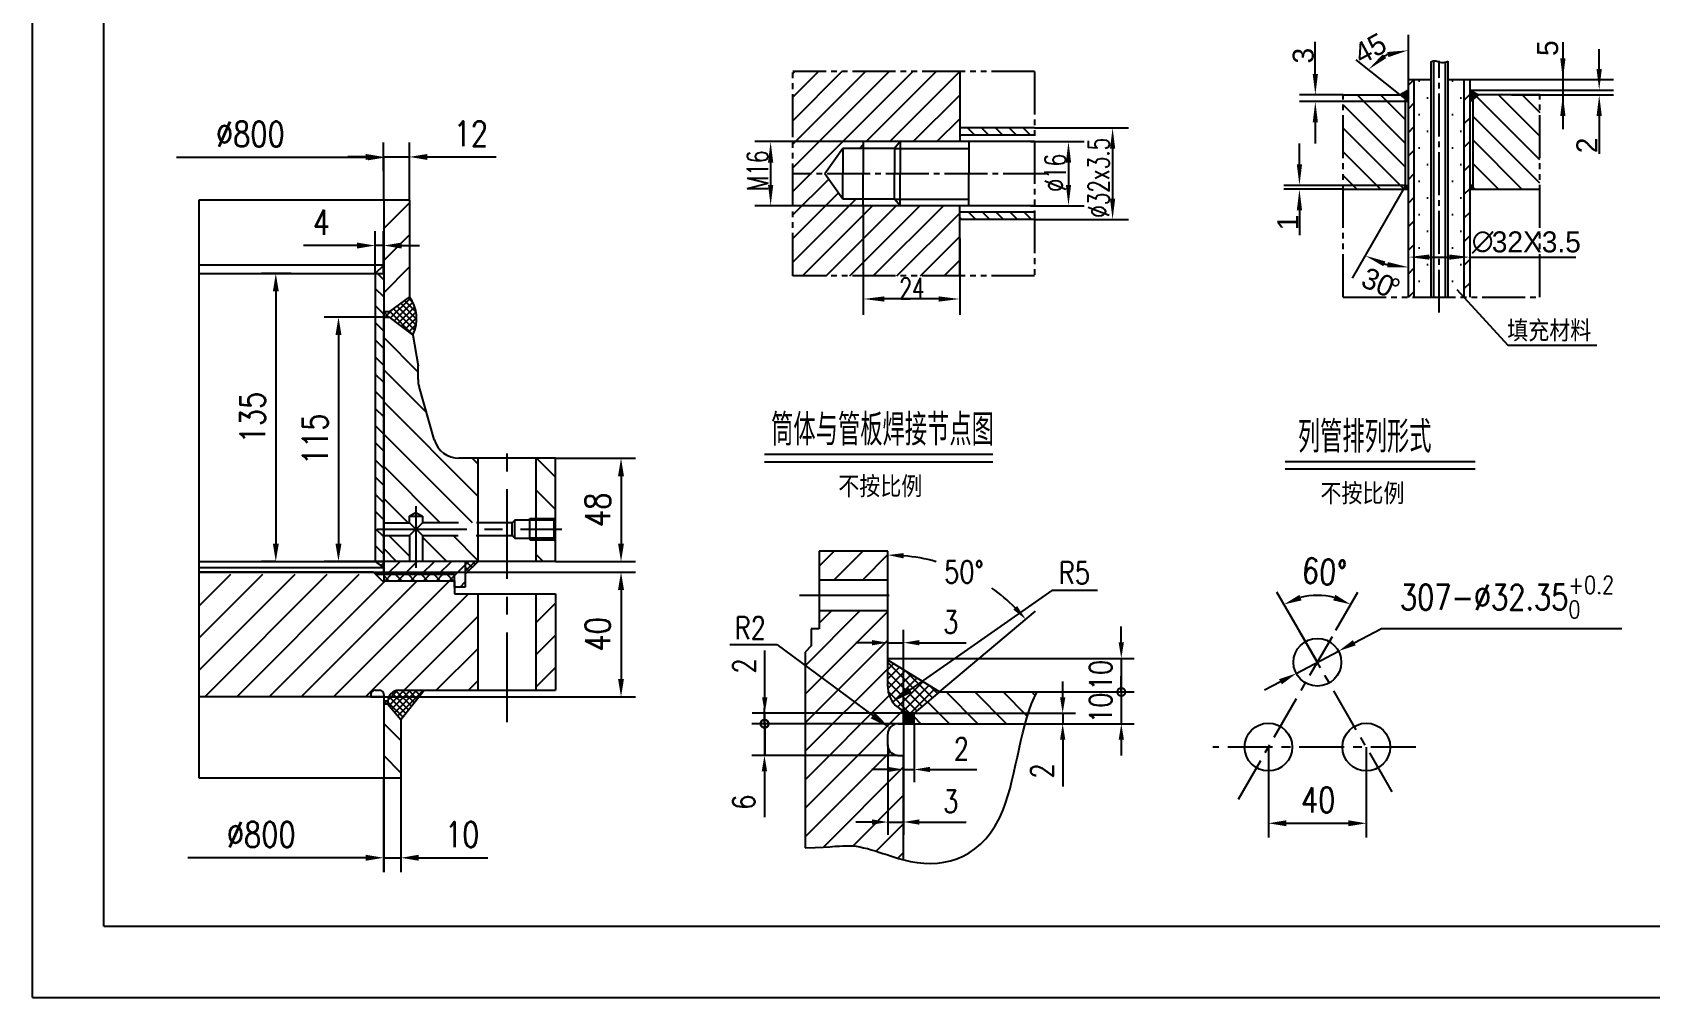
# Model space of a CAD drawing. Header units: millimetres. Extents: x -150 to 6150, y -150 to 8760.
# Drawn here: x -150 to 3240, y -150 to 1872 of the extents above; entities that cross this region are included whole.
import ezdxf

# ---------------------------------------------------------------- set-up
doc = ezdxf.new("R2010")
doc.units = ezdxf.units.MM
doc.header["$LTSCALE"] = 150
for name, pattern in [('CENT2', [0.82, 0.6, -0.07, 0.08, -0.07]), ('CENTER', [2, 1.25, -0.25, 0.25, -0.25]), ('DASHED', [0.75, 0.5, -0.25]), ('PHAN2', [0.97, 0.6, -0.07, 0.08, -0.07, 0.08, -0.07])]:
    doc.linetypes.add(name, pattern=pattern)
for name, color, linetype in [('1轮廓实线层', 7, 'Continuous'), ('2', 3, 'Continuous'), ('2细线层', 4, 'Continuous'), ('3中心线层', 1, 'CENTER'), ('4虚线层', 6, 'DASHED'), ('5剖面线层', 2, 'Continuous'), ('6文字层', 3, 'Continuous'), ('7标注层', 4, 'Continuous'), ('B', 7, 'Continuous'), ('C2', 1, 'CENT2'), ('D2', 4, 'PHAN2')]:
    doc.layers.add(name, color=color, linetype=linetype)
doc.styles.add('HZ', font='txt', dxfattribs={"width": 0.7, "bigfont": 'hztxt'})
doc.styles.get("Standard").update_dxf_attribs({"font": 'thenor.shx', "width": 0.707, "bigfont": 'hztxt.shx'})
doc.styles.add('TH_GBDIM', font='romans.shx', dxfattribs={"width": 0.8, "bigfont": 'gbcbig.shx'})
doc.dimstyles.new('TH_GBDIM', dxfattribs={"dimscale": 15, "dimtxt": 3.5, "dimasz": 2.5, "dimexe": 2, "dimexo": 0, "dimgap": 1.5, "dimtad": 1, "dimdec": 1, "dimdsep": 46, "dimtxsty": 'TH_GBDIM', "dimcen": 2.5, "dimclrd": 130, "dimclre": 130, "dimclrt": 3, "dimadec": 0, "dimazin": 2, "dimtfac": 0.714286, "dimtdec": 1, "dimtmove": 0, "dimatfit": 3, "dimfxl": 0, "dimtolj": 1, "dimtzin": 0, "dimlwd": -1, "dimlwe": -1, "dimarcsym": 0})

# ---------------------------------------------------------------- blocks, each defined once
blk = doc.blocks.new('*D40')
at = {"layer": '7标注层', "color": 130}
for p, q in [((2541.5, 552.6), (2456.5, 699.8)), ((2580.3, 619.8), (2626.5, 699.8))]:
    blk.add_line(p, q, dxfattribs=at)
blk.add_arc((2541.5, 552.6), 140, 75.3935, 104.6065, dxfattribs=at)
for points in [[(2508.6, 682.3), (2503.9, 693.9), (2471.5, 673.8)], [(2579.2, 693.9), (2574.5, 682.3), (2611.5, 673.8)]]:
    blk.add_solid(points, dxfattribs=at)
at = {"layer": 'Defpoints', "color": 0}
for p in [(2517.2, 690.5), (2580.3, 619.8), (2376, 265.9), (2721.6, 240.7), (2734.1, 219.1)]:
    blk.add_point(p, dxfattribs=at)
at = {"layer": '7标注层', "color": 3, "lineweight": 5, "insert": (2556.2, 742.2), "char_height": 52.5, "attachment_point": 5, "rotation": 355.5691, "style": 'TH_GBDIM'}
blk.add_mtext('\\A1;60°', dxfattribs=at)
blk = doc.blocks.new('*D41')
at = {"layer": '7标注层', "color": 130}
for p, q in [((2439, 375.1), (2439, 185.3)), ((2644, 375.1), (2644, 185.3)), ((2476.5, 215.3), (2606.5, 215.3))]:
    blk.add_line(p, q, dxfattribs=at)
for points in [[(2476.5, 221.6), (2476.5, 209.1), (2439, 215.3)], [(2606.5, 221.6), (2606.5, 209.1), (2644, 215.3)]]:
    blk.add_solid(points, dxfattribs=at)
at = {"layer": 'Defpoints', "color": 0}
for p in [(2439, 375.1), (2644, 375.1), (2644, 215.3)]:
    blk.add_point(p, dxfattribs=at)
at = {"layer": '7标注层', "color": 3, "lineweight": 5, "insert": (2543.1, 264.1), "char_height": 52.5, "attachment_point": 5, "style": 'TH_GBDIM'}
blk.add_mtext('\\A1;40', dxfattribs=at)
blk = doc.blocks.new('_DotSmall')
at = {"layer": '1轮廓实线层', "color": 0, "const_width": 0.5}
blk.add_lwpolyline([(-0.0625, 0, 1), (0.0625, 0, 1)], format="xyb", close=True, dxfattribs=at)
blk = doc.blocks.new('*D42')
at = {"layer": '1轮廓实线层', "color": 130}
for p, q in [((564.5, 741.7), (1113, 741.7)), ((1083, 704.2), (1083, 517.9)), ((558.8, 480.4), (1113, 480.4))]:
    blk.add_line(p, q, dxfattribs=at)
for points in [[(1076.7, 704.2), (1089.2, 704.2), (1083, 741.7)], [(1076.7, 517.9), (1089.2, 517.9), (1083, 480.4)]]:
    blk.add_solid(points, dxfattribs=at)
at = {"layer": 'Defpoints', "color": 0}
for p in [(564.5, 741.7), (558.8, 480.4), (1083, 480.4)]:
    blk.add_point(p, dxfattribs=at)
at = {"layer": '1轮廓实线层', "color": 3, "insert": (1034.2, 611.1), "char_height": 52.5, "attachment_point": 5, "rotation": 90, "style": 'TH_GBDIM'}
blk.add_mtext('\\A1;40', dxfattribs=at)
blk = doc.blocks.new('*D43')
at = {"layer": '1轮廓实线层', "color": 130}
for p, q in [((585.8, 310.5), (585.8, 113)), ((621.8, 310.5), (621.8, 113)), ((548.3, 143), (510.8, 143)), ((585.8, 143), (621.8, 143)), ((659.3, 143), (803.8, 143))]:
    blk.add_line(p, q, dxfattribs=at)
for points in [[(548.3, 149.3), (548.3, 136.8), (585.8, 143)], [(659.3, 149.3), (659.3, 136.8), (621.8, 143)]]:
    blk.add_solid(points, dxfattribs=at)
at = {"layer": 'Defpoints', "color": 0}
for p in [(585.8, 310.5), (621.8, 310.5), (621.8, 143)]:
    blk.add_point(p, dxfattribs=at)
at = {"layer": '1轮廓实线层', "color": 3, "insert": (750.3, 191.8), "char_height": 52.5, "attachment_point": 5, "style": 'TH_GBDIM'}
blk.add_mtext('\\A1;10', dxfattribs=at)
blk = doc.blocks.new('*D44')
at = {"layer": '1轮廓实线层', "color": 130}
for p, q in [((392.3, 1366.9), (329.9, 1366.9)), ((359.9, 1329.4), (359.9, 801.4)), ((359.9, 763.9), (329.9, 763.9))]:
    blk.add_line(p, q, dxfattribs=at)
for points in [[(353.7, 1329.4), (366.2, 1329.4), (359.9, 1366.9)], [(353.7, 801.4), (366.2, 801.4), (359.9, 763.9)]]:
    blk.add_solid(points, dxfattribs=at)
at = {"layer": 'Defpoints', "color": 0}
for p in [(392.3, 1366.9), (359.9, 763.9), (359.9, 763.9)]:
    blk.add_point(p, dxfattribs=at)
at = {"layer": '1轮廓实线层', "color": 3, "insert": (311.2, 1065.4), "char_height": 52.5, "attachment_point": 5, "rotation": 90, "style": 'TH_GBDIM'}
blk.add_mtext('\\A1;135', dxfattribs=at)
blk = doc.blocks.new('*D45')
at = {"layer": '1轮廓实线层', "color": 130}
for p, q in [((588.6, 1275.6), (461.1, 1275.6)), ((491.1, 1238.1), (491.1, 801.4)), ((585.8, 763.9), (461.1, 763.9))]:
    blk.add_line(p, q, dxfattribs=at)
for points in [[(484.9, 1238.1), (497.4, 1238.1), (491.1, 1275.6)], [(484.9, 801.4), (497.4, 801.4), (491.1, 763.9)]]:
    blk.add_solid(points, dxfattribs=at)
at = {"layer": 'Defpoints', "color": 0}
for p in [(588.6, 1275.6), (491.1, 763.9), (585.8, 763.9)]:
    blk.add_point(p, dxfattribs=at)
at = {"layer": '1轮廓实线层', "color": 3, "insert": (442.4, 1019.7), "char_height": 52.5, "attachment_point": 5, "rotation": 90, "style": 'TH_GBDIM'}
blk.add_mtext('\\A1;115', dxfattribs=at)
blk = doc.blocks.new('*D46')
at = {"layer": '1轮廓实线层', "color": 130}
for p, q in [((530.3, 1425.6), (417.8, 1425.6)), ((567.8, 1366.9), (567.8, 1455.6)), ((585.8, 1425.6), (567.8, 1425.6)), ((585.8, 1366.9), (585.8, 1455.6)), ((623.3, 1425.6), (660.8, 1425.6))]:
    blk.add_line(p, q, dxfattribs=at)
for points in [[(530.3, 1431.9), (530.3, 1419.4), (567.8, 1425.6)], [(623.3, 1431.9), (623.3, 1419.4), (585.8, 1425.6)]]:
    blk.add_solid(points, dxfattribs=at)
at = {"layer": 'Defpoints', "color": 0}
for p in [(567.8, 1425.6), (567.8, 1366.9), (585.8, 1366.9)]:
    blk.add_point(p, dxfattribs=at)
at = {"layer": '1轮廓实线层', "color": 3, "insert": (455.3, 1474.4), "char_height": 52.5, "attachment_point": 5, "style": 'TH_GBDIM'}
blk.add_mtext('\\A1;4', dxfattribs=at)
blk = doc.blocks.new('*D47')
at = {"layer": '1轮廓实线层', "color": 130}
for p, q in [((585.8, 1581.3), (585.8, 1641.3)), ((639.8, 1520.8), (639.8, 1641.3)), ((548.3, 1611.3), (510.8, 1611.3)), ((585.8, 1611.3), (639.8, 1611.3)), ((677.3, 1611.3), (821.8, 1611.3))]:
    blk.add_line(p, q, dxfattribs=at)
for points in [[(548.3, 1617.5), (548.3, 1605), (585.8, 1611.3)], [(677.3, 1617.5), (677.3, 1605), (639.8, 1611.3)]]:
    blk.add_solid(points, dxfattribs=at)
at = {"layer": 'Defpoints', "color": 0}
for p in [(639.8, 1611.3), (585.8, 1581.3), (639.8, 1520.8)]:
    blk.add_point(p, dxfattribs=at)
at = {"layer": '1轮廓实线层', "color": 3, "insert": (768.3, 1660), "char_height": 52.5, "attachment_point": 5, "style": 'TH_GBDIM'}
blk.add_mtext('\\A1;12', dxfattribs=at)
blk = doc.blocks.new('*D48')
at = {"layer": '1轮廓实线层', "color": 130}
for p, q in [((945.8, 979.9), (1113, 979.9)), ((1083, 942.4), (1083, 801.4)), ((945.8, 763.9), (1113, 763.9))]:
    blk.add_line(p, q, dxfattribs=at)
for points in [[(1076.7, 942.4), (1089.2, 942.4), (1083, 979.9)], [(1076.7, 801.4), (1089.2, 801.4), (1083, 763.9)]]:
    blk.add_solid(points, dxfattribs=at)
at = {"layer": 'Defpoints', "color": 0}
for p in [(945.8, 979.9), (945.8, 763.9), (1083, 763.9)]:
    blk.add_point(p, dxfattribs=at)
at = {"layer": '1轮廓实线层', "color": 3, "insert": (1034.2, 871.9), "char_height": 52.5, "attachment_point": 5, "rotation": 90, "style": 'TH_GBDIM'}
blk.add_mtext('\\A1;48', dxfattribs=at)

msp = doc.modelspace()

# ---------------------------------------------------------------- hatches: boundary and pattern name
at = {"layer": '5剖面线层'}
h = msp.add_hatch(dxfattribs=at)
h.set_pattern_fill('DOTS', color=256, scale=22, style=0)
h.set_pattern_definition([(0, (-126.82, -10.804), (17.4625, 34.925), [0, -34.925])])
h.paths.add_polyline_path([(2849.3022, 1773.66208), (2814.80652, 1773.66208), (2814.80652, 1401.45408), (2817.63089, 1401.45408), (2849.3022, 1401.45408)])
h.paths.add_polyline_path([(2779.00399, 1773.66208), (2744.50831, 1773.66208), (2744.50831, 1401.45408), (2776.17963, 1401.45408), (2779.00399, 1401.45408)])
h.paths.add_polyline_path([(2779.00399, 1401.45408), (2773.24826, 1401.45408), (2744.50831, 1401.45408), (2744.50831, 1317.48088), (2779.00399, 1317.48088)])
h.paths.add_polyline_path([(2849.3022, 1401.45408), (2817.63089, 1401.45408), (2814.80652, 1401.45408), (2814.80652, 1317.48088), (2849.3022, 1317.48088)])
h = msp.add_hatch(dxfattribs=at)
h.set_pattern_fill('ANSI31', color=256, scale=15, style=0)
h.paths.add_polyline_path([(639.84528, 1520.81702), (585.84528, 1520.81702), (585.84528, 1287.21983), (598.26218, 1287.21983), (639.84528, 1318.22633)])
h = msp.add_hatch(dxfattribs=at)
h.set_pattern_fill('ANSI31', color=256, scale=8, angle=90, style=0)
h.paths.add_polyline_path([(585.84528, 1135.85241), (567.84528, 1136.0121), (567.84528, 763.89643), (585.84528, 763.89643), (585.84528, 790.89643)])
h.paths.add_polyline_path([(585.84528, 1281.39643), (585.84528, 1366.89643), (567.84528, 1366.89643), (567.84528, 1136.0121), (585.84528, 1135.85241)])
h = msp.add_hatch(dxfattribs=at)
h.set_pattern_fill('ANSI37', color=256, scale=3, style=0)
h.paths.add_polyline_path([(598.26218, 1287.21983), (585.84528, 1287.21983), (585.84528, 1275.57304), (598.26218, 1275.57304), (646.95115, 1238.7612, 0.2827793169), (639.84528, 1318.22633)])
h = msp.add_hatch(dxfattribs=at)
h.set_pattern_fill('ANSI31', color=256, scale=15, angle=90, style=0)
h.paths.add_polyline_path([(691.65526, 1019.06149), (659.92298, 1130.12446, -0.0696873956), (657.84528, 1144.9594), (657.84528, 1173.39643), (646.95115, 1238.7612), (598.26218, 1275.57304), (585.84528, 1275.57304), (585.84528, 844.89643), (639.84528, 844.89643), (639.84528, 858.39643), (653.34528, 866.19066), (666.84528, 858.39643), (666.84528, 844.89643), (783.84528, 844.89643), (783.84528, 979.89643), (743.57755, 979.89643, -0.3348602696)])
h.paths.add_polyline_path([(666.84528, 817.89643), (666.84528, 763.89643), (783.84528, 763.89643), (783.84528, 817.89643)])
h.paths.add_polyline_path([(585.84528, 817.89643), (585.84528, 790.89643), (612.84528, 763.89643), (639.84528, 763.89643), (639.84528, 817.89643)])
h.paths.add_polyline_path([(945.84528, 808.89643), (905.34528, 808.89643), (905.34528, 763.89643), (945.84528, 763.89643)])
h.paths.add_polyline_path([(945.84528, 979.89643), (905.34528, 979.89643), (905.34528, 853.89643), (945.84528, 853.89643)])
h = msp.add_hatch(dxfattribs=at)
h.set_pattern_fill('ANSI37', color=256, scale=3, style=0)
h.paths.add_polyline_path([(585.84528, 750.39643), (585.84528, 763.89643), (567.84528, 763.89643)])
h = msp.add_hatch(dxfattribs=at)
h.set_pattern_fill('ANSI31', color=256, scale=8, style=0)
h.paths.add_polyline_path([(612.84528, 763.89643), (585.84528, 763.89643), (585.84528, 736.89643), (734.34528, 736.89643), (734.34528, 709.89643), (756.84528, 709.89643), (756.84528, 763.89643)])
h = msp.add_hatch(dxfattribs=at)
h.set_pattern_fill('ANSI37', color=256, scale=3, style=0)
h.paths.add_polyline_path([(783.84528, 763.89643), (756.84528, 763.89643), (756.84528, 736.89643)])
h = msp.add_hatch(dxfattribs=at)
h.set_pattern_fill('ANSI31', color=256, scale=15, style=0)
h.paths.add_polyline_path([(783.84528, 695.9322), (734.34528, 695.9322), (734.34528, 723.39643), (582.8689, 723.39643), (569.3689, 736.89643), (198.76557, 736.89643), (198.76557, 480.39643), (558.84528, 480.39643), (558.84528, 484.89643, -0.4142135624), (567.84528, 493.89643), (576.84528, 493.89643, -0.4142135624), (585.84528, 484.89643), (585.84528, 471.39643), (594.84528, 471.39643, -0.4142135624), (617.34528, 493.89643), (783.84528, 493.89643)])
h.paths.add_polyline_path([(945.84528, 695.9322), (905.34528, 695.9322), (905.34528, 493.89643), (945.84528, 493.89643)])
h = msp.add_hatch(dxfattribs=at)
h.set_pattern_fill('ANSI37', color=256, scale=6, angle=90, style=0)
h.paths.add_polyline_path([(734.34528, 736.89643), (585.84528, 736.89643), (585.84528, 723.39643), (734.34528, 723.39643)])
h = msp.add_hatch(dxfattribs=at)
h.set_pattern_fill('ANSI37', color=256, scale=3, style=0)
h.paths.add_polyline_path([(670.76205, 493.89643), (617.34528, 493.89643, 0.4142135624), (594.84528, 471.39643), (594.84528, 465.02769), (621.82567, 432.87371)])
h = msp.add_hatch(dxfattribs=at)
h.set_pattern_fill('ANSI37', color=256, scale=3, style=0)
h.paths.add_polyline_path([(594.84528, 465.02769), (594.84528, 471.39643), (585.84528, 471.39643), (585.84528, 465.02769)])
h = msp.add_hatch(dxfattribs=at)
h.set_pattern_fill('ANSI31', color=256, scale=15, angle=90, style=0)
h.paths.add_polyline_path([(585.84528, 310.46851), (621.84528, 310.46851), (621.84528, 432.85035), (594.84528, 465.02769), (585.84528, 465.02769)])
msp.add_hatch(color=256, dxfattribs=at).paths.add_polyline_path([(1674.87143, 423.87306), (1697.0381, 423.87306), (1697.0381, 446.03972, -0.1032437172), (1674.87143, 450.66617)])
at = {"layer": '6文字层'}
h = msp.add_hatch(dxfattribs=at)
h.set_pattern_fill('ANSI31', color=256, scale=11, style=0)
h.set_pattern_definition([(45, (-1163.214, 168.05), (-24.6957, 24.6957), [])])
h.paths.add_polyline_path([(1792.46888, 1643.48916), (1792.46888, 1790.40717), (1442.58259, 1790.40717), (1442.58259, 1576.16916), (1510.05637, 1576.16916), (1547.51855, 1629.27837), (1590.50888, 1629.27837), (1590.50888, 1643.48916)])
h.paths.add_polyline_path([(1590.50888, 1508.84916), (1590.50888, 1523.05994), (1547.51855, 1523.05994), (1510.05637, 1576.16916), (1442.58259, 1576.16916), (1442.58259, 1362.04345), (1792.46888, 1362.04345), (1792.46888, 1508.84916)])
h = msp.add_hatch(dxfattribs=at)
h.set_pattern_fill('ANSI31', color=256, scale=11, style=0)
h.set_pattern_definition([(45, (-126.82, -10.804), (-24.6957, 24.6957), [])])
h.paths.add_polyline_path([(2744.50831, 1773.66208), (2732.17963, 1773.66208), (2732.17963, 1751.20809), (2732.17963, 1509.16651), (2744.50831, 1508.71467)])
h.paths.add_polyline_path([(2744.50831, 1508.71467), (2732.17963, 1509.16651), (2732.17963, 1401.45408), (2744.50831, 1401.45408)])
h.paths.add_polyline_path([(2744.50831, 1401.45408), (2732.17963, 1401.45408), (2732.17963, 1317.48088), (2744.50831, 1317.48088)])
h.paths.add_polyline_path([(2861.63089, 1504.4222), (2849.3022, 1504.87404), (2849.3022, 1401.45408), (2861.63089, 1401.45408)])
h.paths.add_polyline_path([(2861.63089, 1401.45408), (2849.3022, 1401.45408), (2849.3022, 1317.48088), (2861.63089, 1317.48088)])
h.paths.add_polyline_path([(2861.63089, 1773.66208), (2849.3022, 1773.66208), (2849.3022, 1504.87404), (2861.63089, 1504.4222)])
h = msp.add_hatch(dxfattribs=at)
h.set_pattern_fill('ANSI31', color=256, scale=11, angle=90, style=0)
h.set_pattern_definition([(135, (3052.388, -2242.88), (-24.6957, -24.6957), [])])
h.paths.add_polyline_path([(2595.54841, 1543.77918), (2726.20737, 1543.77918), (2726.20737, 1732.21392), (2715.01359, 1741.14468), (2595.54841, 1741.14468)])
h.paths.add_polyline_path([(2867.60314, 1554.5248), (2867.60314, 1543.77918), (3007.17098, 1543.77918), (3007.17098, 1741.14468), (2885.00993, 1741.14468), (2878.79692, 1741.14468), (2867.60314, 1732.21392)])
h = msp.add_hatch(dxfattribs=at)
h.set_pattern_fill('ANSI31', color=256, scale=165, angle=90, style=0)
h.set_pattern_definition([(135, (717.782, 1071.465), (-14.58408, -14.58408), [])])
h.paths.add_polyline_path([(1949.03567, 1656.92734), (1949.03567, 1672.28518), (1792.46888, 1672.28518), (1792.46888, 1656.92734)])
h.paths.add_polyline_path([(1949.03567, 1480.05314), (1949.03567, 1495.41098), (1792.46888, 1495.41098), (1792.46888, 1480.05314)])
at = {"layer": 'B'}
h = msp.add_hatch(color=256, dxfattribs=at)
h.paths.add_polyline_path([(2732.17963, 1741.14468), (2732.17963, 1751.20809), (2715.01359, 1741.14468)])
h.paths.add_polyline_path([(2732.17963, 1727.44907), (2732.17963, 1741.14468), (2715.01359, 1741.14468)])
h = msp.add_hatch(color=256, dxfattribs=at)
h.paths.add_polyline_path([(2878.79692, 1741.14468), (2861.63089, 1741.14468), (2861.63089, 1751.20809)])
h.paths.add_polyline_path([(2878.79692, 1741.14468), (2861.63089, 1727.44907), (2861.63089, 1741.14468)])
for points in [[(2726.20737, 1543.77918), (2726.20737, 1551.47918), (2721.76178, 1543.77918)], [(2726.20737, 1543.77918), (2732.17963, 1543.77918), (2732.17963, 1551.47918), (2726.20737, 1551.47918)], [(2867.60314, 1551.47918), (2867.60314, 1543.77918), (2861.63089, 1543.77918), (2861.63089, 1551.47918)], [(2867.60314, 1543.77918), (2867.60314, 1551.47918), (2872.04874, 1543.77918)]]:
    msp.add_hatch(color=256, dxfattribs=at).paths.add_polyline_path(points)

# ---------------------------------------------------------------- linework, layer by layer
for p, q in [((585.84528, 1520.81702), (585.84528, 723.39643)), ((639.84528, 1520.81702), (639.84528, 1318.22633)), ((198.76557, 1366.89643), (585.84528, 1366.89643)), ((567.84528, 1366.89643), (567.84528, 763.89643)), ((585.84528, 790.89643), (585.84528, 1281.39643)), ((646.95115, 1238.7612), (657.84528, 1173.39643)), ((657.84528, 1144.9594), (657.84528, 1173.39643)), ((691.65526, 1019.06149), (659.92298, 1130.12446)), ((783.84528, 979.89643), (743.57755, 979.89643)), ((783.84528, 763.89643), (783.84528, 979.89643)), ((905.34528, 979.89643), (783.84528, 979.89643)), ((905.34528, 763.89643), (905.34528, 979.89643)), ((945.84528, 979.89643), (905.34528, 979.89643)), ((945.84528, 763.89643), (945.84528, 979.89643)), ((585.84528, 763.89643), (585.84528, 790.89643)), ((585.84528, 790.89643), (612.84528, 763.89643)), ((198.76557, 763.89643), (585.84528, 763.89643)), ((567.84528, 763.89643), (585.84528, 750.39643)), ((585.84528, 736.89643), (585.84528, 763.89643)), ((612.84528, 763.89643), (585.84528, 763.89643)), ((783.84528, 763.89643), (612.84528, 763.89643)), ((783.84528, 763.89643), (756.84528, 736.89643)), ((756.84528, 763.89643), (756.84528, 709.89643)), ((905.34528, 763.89643), (783.84528, 763.89643)), ((945.84528, 763.89643), (905.34528, 763.89643)), ((198.76557, 741.72568), (564.53965, 741.72568)), ((564.53965, 741.72568), (198.76557, 741.72568)), ((569.3689, 736.89643), (734.34528, 736.89643)), ((585.84528, 736.89643), (569.3689, 736.89643)), ((582.8689, 723.39643), (734.34528, 723.39643)), ((734.34528, 736.89643), (585.84528, 736.89643)), ((734.34528, 709.89643), (734.34528, 736.89643)), ((734.34528, 723.39643), (734.34528, 695.9322)), ((756.84528, 709.89643), (734.34528, 709.89643)), ((734.34528, 695.9322), (945.84528, 695.9322)), ((783.84528, 493.89643), (783.84528, 695.9322)), ((905.34528, 493.89643), (905.34528, 695.9322)), ((945.84528, 695.9322), (945.84528, 493.89643)), ((1468.5607, 529.18354), (1468.5607, 163.77257)), ((558.84528, 484.89643), (558.84528, 480.39643)), ((567.84528, 493.89643), (576.84528, 493.89643)), ((585.84528, 484.89643), (585.84528, 310.46851)), ((594.84528, 471.39643), (594.84528, 465.02769)), ((621.84528, 432.85035), (621.84528, 310.46851))]:
    msp.add_line(p, q)
at = {"color": 130}
for p, q in [((1985.04005, 703.19959), (1687.96038, 495.09751)), ((2080.9021, 703.19959), (1985.04005, 703.19959)), ((1310.99672, 589.70933), (1409.26338, 589.70933)), ((1409.26338, 589.70933), (1610.29793, 441.21654))]:
    msp.add_line(p, q, dxfattribs=at)
for centre, radius, start, end in [((711.84528, 1144.9594), 54, 180, 195.9453959), ((743.57755, 1033.89643), 54, 195.9453959, 270), ((567.84528, 484.89643), 9, 90, 180), ((576.84528, 484.89643), 9, 0, 90), ((617.34528, 471.39643), 22.5, 90, 180)]:
    msp.add_arc(centre, radius, start, end)
for points in [[(1683.72113, 501.14933), (1692.19963, 489.0457), (1651.6495, 469.66202)], [(1614.68794, 447.15989), (1605.90791, 435.27318), (1645.95804, 414.87644)]]:
    msp.add_solid(points, dxfattribs=at)
at = {"layer": '1轮廓实线层'}
for p, q in [((0, 0), (0, 8610)), ((2779.00399, 1810.6967), (2779.00399, 1317.48088)), ((2784.50399, 1812.65656), (2784.50399, 1317.48088)), ((2809.30652, 1809.9256), (2809.30652, 1317.48088)), ((2814.80652, 1811.64744), (2814.80652, 1317.48088)), ((585.84528, 1384.89643), (198.76557, 1384.89643)), ((567.84528, 1366.89643), (585.84528, 1384.89643)), ((639.84528, 1318.22633), (598.26218, 1287.21983)), ((585.84528, 1287.21983), (598.26218, 1287.21983)), ((585.84528, 1275.57304), (598.26218, 1275.57304)), ((646.95115, 1238.7612), (598.26218, 1275.57304)), ((1641.62143, 785.34252), (1497.85678, 785.34252)), ((1497.85678, 785.34252), (1497.85678, 622.49983)), ((1641.62143, 501.45639), (1641.62143, 785.34252)), ((585.84528, 750.39643), (198.76557, 750.39643)), ((582.8689, 723.39643), (564.53965, 741.72568)), ((1497.85678, 725.62851), (1641.62143, 725.62851)), ((1497.85678, 660.76302), (1641.62143, 660.76302)), ((1497.85678, 622.49983), (1481.45146, 622.49983)), ((1481.45146, 622.36112), (1481.45146, 586.88848)), ((1481.45146, 586.88848), (1468.5607, 573.97077)), ((1468.5607, 573.97077), (1468.5607, 529.18354)), ((1749.87251, 490.37306), (1641.62143, 556.87306)), ((585.84528, 480.39643), (198.76557, 480.39643)), ((617.34528, 493.89643), (945.84528, 493.89643)), ((621.84528, 432.89815), (670.76205, 493.89643)), ((1749.87251, 490.37306), (1697.0381, 446.03972)), ((1749.87251, 490.37306), (1954.49608, 490.37306)), ((594.84528, 471.39643), (585.84528, 471.39643)), ((594.84528, 465.02769), (585.84528, 465.02769)), ((594.84528, 465.02769), (621.84528, 432.85035)), ((1674.87143, 423.87306), (1674.87143, 450.66617)), ((1697.0381, 423.87306), (1697.0381, 446.03972)), ((1663.7881, 423.87306), (1929.32222, 423.87306)), ((1641.62143, 376.8067), (1641.62143, 401.70639)), ((1662.00025, 357.37306), (1674.87143, 357.37306)), ((1674.87143, 138.77162), (1674.87143, 357.37306)), ((0, 0), (6000, 0))]:
    msp.add_line(p, q, dxfattribs=at)
at = {"layer": '1轮廓实线层', "color": 130}
for p, q in [((553.21014, 1610.44704), (151.86832, 1610.44704)), ((585.84528, 1520.81702), (585.84528, 1611.25785)), ((585.84528, 310.46851), (585.84528, 113.01279)), ((548.34528, 143.01279), (175.59801, 143.01279))]:
    msp.add_line(p, q, dxfattribs=at)
at = {"layer": '1轮廓实线层'}
for centre in [(2541.54031, 552.6009), (2439.04031, 375.0657), (2644.04031, 375.0657)]:
    msp.add_circle(centre, 50, dxfattribs=at)
for centre, radius, start, end in [((578.76232, 1272.71394), 76.17417, 333.53025884, 36.68948185), ((1697.0381, 501.45639), 55.41667, 180, 270), ((1663.7881, 401.70639), 22.16667, 90, 180), ((1663.7881, 379.53972), 22.16667, 180, 270)]:
    msp.add_arc(centre, radius, start, end, dxfattribs=at)
at = {"layer": '1轮廓实线层', "color": 130}
for points in [[(553.21014, 1616.69704), (553.21014, 1604.19704), (590.71014, 1610.44704)], [(548.34528, 149.26279), (548.34528, 136.76279), (585.84528, 143.01279)]]:
    msp.add_solid(points, dxfattribs=at)
at = {"layer": '2'}
for p, q in [((2732.17963, 1751.20809), (2732.17963, 1867.29631)), ((2537.24911, 1785.14468), (2537.24911, 1852.35549)), ((3055.75716, 1851.78912), (3055.75716, 1669.22583)), ((3131.82958, 1795.20809), (3131.82958, 1836.91683)), ((2715.01359, 1741.14468), (2622.49068, 1814.96242)), ((2861.63089, 1773.66208), (3161.53405, 1773.66208)), ((2595.54841, 1741.14468), (2504.24911, 1741.14468)), ((2861.63089, 1751.20809), (3161.53405, 1751.20809)), ((2948.44337, 1741.14468), (3161.53405, 1741.14468)), ((2977.61153, 1741.14468), (3130.26303, 1741.14468)), ((3007.17098, 1741.14468), (3085.01492, 1741.14468)), ((2732.17963, 1727.44907), (2504.24911, 1727.44907)), ((3131.82958, 1719.59867), (3131.82958, 1640.27104)), ((3131.82958, 1697.14468), (3131.82958, 1617.81705)), ((2537.24911, 1683.44907), (2537.24911, 1639.44907)), ((2503.96674, 1595.47918), (2503.96674, 1639.47918)), ((2726.20737, 1551.47918), (2470.96674, 1551.47918)), ((2595.54841, 1543.77918), (2470.96674, 1543.77918)), ((2726.20737, 1551.47918), (2614.24504, 1357.55473)), ((2503.96674, 1499.77918), (2503.96674, 1447.23504)), ((2861.63089, 1318.36586), (2861.63089, 1434.45408)), ((2861.63089, 1401.45408), (3082.65233, 1401.45408)), ((2833.47006, 1333.51739), (2940.35671, 1216.98769)), ((2940.35671, 1216.98769), (3126.80848, 1216.98769))]:
    msp.add_line(p, q, dxfattribs=at)
for points in [[(2732.17963, 1834.77102, 0, 11, 0), (2689.11401, 1825.75143, 11, 11, 0)], [(2648.28661, 1794.3816, 0, 11, 0), (2682.19553, 1822.4206, 11, 11, 0)], [(3055.75716, 1773.66208, 0, 11, 0), (3055.75716, 1817.66208, 11, 11, 0)], [(3131.82958, 1751.20809, 0, 11, 0), (3131.82958, 1795.20809, 11, 11, 0)], [(2537.24911, 1741.14468, 0, 11, 0), (2537.24911, 1785.14468, 11, 11, 0)], [(2537.24911, 1727.44907, 0, 11, 0), (2537.24911, 1683.44907, 11, 11, 0)], [(3055.75716, 1741.14468, 0, 11, 0), (3055.75716, 1697.14468, 11, 11, 0)], [(3131.82958, 1741.14468, 0, 11, 0), (3131.82958, 1697.14468, 11, 11, 0)], [(2503.96674, 1551.47918, 0, 11, 0), (2503.96674, 1595.47918, 11, 11, 0)], [(2503.96674, 1543.77918, 0, 11, 0), (2503.96674, 1499.77918, 11, 11, 0)], [(2641.41793, 1404.61956, 0, 11, 0), (2681.90848, 1387.39994, 11, 11, 0)], [(2732.17963, 1380.30003, 0, 11, 0), (2688.50397, 1385.63268, 11, 11, 0)], [(2732.17963, 1401.45408, 0, 11, 0), (2776.17963, 1401.45408, 11, 11, 0)], [(2861.63089, 1401.45408, 0, 11, 0), (2817.63089, 1401.45408, 11, 11, 0)]]:
    msp.add_lwpolyline(points, format="xyseb", dxfattribs=at)
for centre, radius, start, end in [((2732.17963, 1727.44907), 107.32196, 113.6579058, 117.75810624), ((2732.17963, 1561.82343), 181.52339, 253.92232204, 256.07767796)]:
    msp.add_arc(centre, radius, start, end, dxfattribs=at)
at = {"layer": '2细线层'}
for p, q in [((-150, -150), (-150, 8760)), ((198.76557, 1520.81702), (198.76557, 310.46851)), ((639.84528, 1520.81702), (198.76557, 1520.81702)), ((198.76557, 310.46851), (621.84528, 310.46851)), ((-150, -150), (6150, -150))]:
    msp.add_line(p, q, dxfattribs=at)
msp.add_open_spline([(1468.5607, 163.77257), (1529.47449, 165.98861), (1585.40724, 176.05199), (1716.04753, 106.02726), (1902.20647, 161.75814), (1919.85547, 429.53362), (1954.49608, 490.37306)], degree=3, knots=[12.7817828666, 12.7817828666, 12.7817828666, 12.7817828666, 17.2761444407, 29.4936034634, 49.8230637954, 64.6976986234, 64.6976986234, 64.6976986234, 64.6976986234], dxfattribs=at)
at = {"layer": '3中心线层'}
for p, q in [((844.59528, 427.44677), (844.59528, 993.39643)), ((653.34528, 879.69066), (653.34528, 750.39643)), ((572.34528, 831.39643), (959.34528, 831.39643)), ((1456.86495, 693.19576), (1676.06191, 693.19576))]:
    msp.add_line(p, q, dxfattribs=at)
at = {"layer": '3中心线层', "ltscale": 0.5}
for p, q in [((2376.01245, 265.89825), (2580.32696, 619.78136)), ((2698.06728, 281.48825), (2502.75366, 619.78136)), ((2747.47357, 375.0657), (2322.22029, 375.0657))]:
    msp.add_line(p, q, dxfattribs=at)
at = {"layer": '4虚线层'}
for p, q in [((639.84528, 858.39643), (653.34528, 866.19066)), ((639.84528, 844.89643), (639.84528, 858.39643)), ((639.84528, 858.39643), (666.84528, 858.39643)), ((653.34528, 866.19066), (666.84528, 858.39643)), ((666.84528, 858.39643), (666.84528, 844.89643)), ((860.34528, 850.24243), (854.99928, 844.89643)), ((891.84528, 850.24243), (860.34528, 850.24243)), ((860.34528, 812.55043), (860.34528, 850.24243)), ((891.84528, 853.89643), (945.84528, 853.89643)), ((891.84528, 850.24243), (891.84528, 853.89643)), ((942.19128, 850.24243), (891.84528, 850.24243)), ((891.84528, 812.55043), (891.84528, 850.24243)), ((945.84528, 853.89643), (942.19128, 850.24243)), ((942.19128, 850.24243), (942.19128, 812.55043)), ((585.84528, 844.89643), (639.84528, 844.89643)), ((585.84528, 817.89643), (639.84528, 817.89643)), ((639.84528, 844.89643), (666.84528, 817.89643)), ((666.84528, 844.89643), (639.84528, 817.89643)), ((639.84528, 817.89643), (639.84528, 763.89643)), ((854.99928, 844.89643), (666.84528, 844.89643)), ((666.84528, 817.89643), (666.84528, 763.89643)), ((666.84528, 817.89643), (854.99928, 817.89643)), ((854.99928, 817.89643), (854.99928, 844.89643)), ((854.99928, 817.89643), (860.34528, 812.55043)), ((860.34528, 812.55043), (891.84528, 812.55043)), ((942.19128, 812.55043), (891.84528, 812.55043)), ((891.84528, 812.55043), (891.84528, 808.89643)), ((891.84528, 808.89643), (945.84528, 808.89643)), ((945.84528, 808.89643), (942.19128, 812.55043))]:
    msp.add_line(p, q, dxfattribs=at)
at = {"layer": '5剖面线层'}
for p, q in [((1497.85678, 753.75243), (1529.44687, 785.34252)), ((1529.45156, 725.62851), (1589.16557, 785.34252)), ((1589.17026, 725.62851), (1641.62143, 778.07968)), ((1468.5607, 545.30024), (1584.02348, 660.76302)), ((1468.5607, 485.58154), (1641.62143, 658.64227)), ((1497.85678, 634.31503), (1524.30477, 660.76302)), ((1468.5607, 425.86283), (1641.62143, 598.92357)), ((1724.47034, 469.05811), (1641.62143, 551.90702)), ((1641.62143, 537.62524), (1653.54466, 549.54847)), ((1468.5607, 366.14413), (1641.62143, 539.20486)), ((1641.62143, 517.71901), (1665.87575, 541.97332)), ((1713.64644, 459.97577), (1641.62143, 532.00078)), ((1702.82254, 450.89344), (1641.62143, 512.09455)), ((1641.73404, 497.92538), (1678.20684, 534.39818)), ((1645.30483, 481.58994), (1690.53793, 526.82303)), ((1652.33134, 468.71021), (1702.86902, 519.24789)), ((1662.02734, 458.49997), (1715.20011, 511.67275)), ((1735.29424, 478.14044), (1680.35797, 533.07671)), ((1468.5607, 306.42543), (1644.87708, 482.74181)), ((1686.8198, 446.98995), (1642.57165, 491.23809)), ((1674.33657, 450.90297), (1727.5312, 504.0976)), ((1689.84798, 446.50815), (1739.86229, 496.52246)), ((1746.11814, 487.22277), (1731.97033, 501.37059)), ((1830.63849, 423.87306), (1764.13849, 490.37306)), ((1890.35719, 423.87306), (1823.85719, 490.37306)), ((1933.94215, 440.0068), (1883.5759, 490.37306)), ((1950.59164, 483.07602), (1943.2946, 490.37306)), ((1468.5607, 246.70673), (1673.25614, 451.40216)), ((1770.91979, 423.87306), (1725.15785, 469.63499)), ((1711.20108, 423.87306), (1697.0381, 438.03604)), ((1468.5607, 186.98802), (1646.83325, 365.26057)), ((1506.78634, 165.49496), (1674.87143, 333.58005)), ((1568.87549, 167.86541), (1674.87143, 273.86135)), ((1617.53711, 156.80832), (1674.87143, 214.14264)), ((1662.65269, 142.2052), (1674.87143, 154.42394))]:
    msp.add_line(p, q, dxfattribs=at)
msp.add_open_spline([(2779.00399, 1810.6967), (2781.22173, 1811.80605), (2788.75309, 1814.63269), (2801.09207, 1807.33747), (2810.72959, 1810.14505), (2814.80652, 1811.64744)], degree=3, knots=[4.3654288276, 4.3654288276, 4.3654288276, 4.3654288276, 10.9458821085, 26.5013457333, 37.9559459381, 37.9559459381, 37.9559459381, 37.9559459381], dxfattribs=at)
at = {"layer": '6文字层'}
for p, q in [((1949.03567, 1672.28518), (2145.59739, 1672.28518)), ((1590.50888, 1643.48916), (1363.33924, 1643.48916)), ((1656.06828, 1629.27837), (1811.68016, 1629.27837)), ((1940.9126, 1643.48916), (2053.20864, 1643.48916)), ((2112.59739, 1628.28518), (2112.59739, 1524.05314)), ((1396.33924, 1599.48916), (1396.33924, 1552.84916)), ((2020.20864, 1599.48916), (2020.20864, 1552.84916)), ((1621.85667, 1508.84916), (1363.33924, 1508.84916)), ((1590.50888, 1508.84916), (1590.50888, 1280.69151)), ((1656.06828, 1523.05994), (1811.68016, 1523.05994)), ((1940.9126, 1508.84916), (2053.20864, 1508.84916)), ((1949.03567, 1480.05314), (2145.59739, 1480.05314)), ((1792.46888, 1440.18467), (1792.46888, 1280.69151)), ((2773.24826, 1401.45408), (2817.63089, 1401.45408)), ((1748.46888, 1313.69151), (1634.50888, 1313.69151)), ((1383.6775, 988.33626), (1861.90627, 988.33626)), ((1383.6775, 972.69923), (1861.90627, 972.69923)), ((2473.93294, 973.47532), (2871.7851, 973.47532)), ((2473.93294, 957.83829), (2871.7851, 957.83829))]:
    msp.add_line(p, q, dxfattribs=at)
for points in [[(2112.59739, 1672.28518, 0, 11, 0), (2112.59739, 1628.28518, 11, 11, 0)], [(1396.33924, 1643.48916, 0, 11, 0), (1396.33924, 1599.48916, 11, 11, 0)], [(2020.20864, 1643.48916, 0, 11, 0), (2020.20864, 1599.48916, 11, 11, 0)], [(1396.33924, 1508.84916, 0, 11, 0), (1396.33924, 1552.84916, 11, 11, 0)], [(2020.20864, 1508.84916, 0, 11, 0), (2020.20864, 1552.84916, 11, 11, 0)], [(2112.59739, 1480.05314, 0, 11, 0), (2112.59739, 1524.05314, 11, 11, 0)], [(1590.50888, 1313.69151, 0, 11, 0), (1634.50888, 1313.69151, 11, 11, 0)], [(1792.46888, 1313.69151, 0, 11, 0), (1748.46888, 1313.69151, 11, 11, 0)]]:
    msp.add_lwpolyline(points, format="xyseb", dxfattribs=at)
at = {"layer": '7标注层', "color": 130}
for p, q in [((1749.87251, 490.37306), (1951.33801, 659.42269)), ((1641.62143, 501.45639), (1641.62143, 620.22274)), ((1674.87143, 450.66617), (1674.87143, 620.22274)), ((2130.84196, 594.08956), (2130.84196, 627.33956)), ((2618.92382, 593.44258), (2676.02969, 623.58206)), ((2676.02969, 623.58206), (3179.12969, 623.58206)), ((1383.98198, 479.28972), (1383.98198, 577.26639)), ((1608.37143, 593.62274), (1575.12143, 593.62274)), ((1641.62143, 593.62274), (1674.87143, 593.62274)), ((1708.12143, 593.62274), (1806.0981, 593.62274)), ((1641.62143, 560.83956), (2157.44196, 560.83956)), ((2130.84196, 560.83956), (2130.84196, 490.37306)), ((2497.32116, 529.26281), (2585.75946, 575.939)), ((2008.07321, 479.28972), (2008.07321, 512.53972)), ((2130.84196, 490.37306), (2130.84196, 523.62306)), ((2464.1568, 511.75923), (2430.99244, 494.25566)), ((1749.87251, 490.37306), (2157.44196, 490.37306)), ((1954.49608, 490.37306), (2157.44196, 490.37306)), ((2130.84196, 490.37306), (2130.84196, 457.12306)), ((2130.84196, 490.37306), (2130.84196, 423.87306)), ((1697.0381, 446.03972), (1357.38198, 446.03972)), ((1383.38905, 423.87306), (1383.38905, 457.12306)), ((1383.98198, 423.87306), (1383.98198, 446.03972)), ((1697.0381, 446.03972), (2034.67321, 446.03972)), ((2008.07321, 446.03972), (2008.07321, 423.87306)), ((1674.87143, 423.87306), (1356.78905, 423.87306)), ((1674.87143, 423.87306), (1357.38198, 423.87306)), ((1383.38905, 423.87306), (1383.38905, 357.37306)), ((1383.98198, 423.87306), (1383.98198, 357.37306)), ((1674.87143, 423.87306), (1674.87143, 301.4211)), ((1697.0381, 423.87306), (1697.0381, 301.4211)), ((1697.0381, 423.87306), (2034.67321, 423.87306)), ((2034.67321, 423.87306), (2157.44196, 423.87306)), ((1641.62143, 376.8067), (1641.62143, 191.33061)), ((2008.07321, 390.62306), (2008.07321, 292.64639)), ((2130.84196, 390.62306), (2130.84196, 357.37306)), ((1662.00025, 357.37306), (1356.78905, 357.37306)), ((1674.87143, 362.64708), (1674.87143, 191.33061)), ((1383.38905, 324.12306), (1383.38905, 227.91972)), ((1641.62143, 328.0211), (1608.37143, 328.0211)), ((1674.87143, 328.0211), (1697.0381, 328.0211)), ((1730.2881, 328.0211), (1828.26476, 328.0211)), ((1608.37143, 217.93061), (1575.12143, 217.93061)), ((1641.62143, 217.93061), (1674.87143, 217.93061)), ((1708.12143, 217.93061), (1806.0981, 217.93061))]:
    msp.add_line(p, q, dxfattribs=at)
for start, end in [(74.40374822, 84.95454427), (45.04545573, 54.80368834)]:
    msp.add_arc((1641.62143, 399.53962), 377.70629, start, end, dxfattribs=at)
for points in [[(1674.59529, 770.24609), (1675.08313, 781.31868), (1641.62143, 777.2459)], [(1912.5724, 670.57561), (1904.40388, 663.08458), (1930.96123, 642.32454)], [(1608.37143, 599.1644), (1608.37143, 588.08107), (1641.62143, 593.62274)], [(1708.12143, 599.1644), (1708.12143, 588.08107), (1674.87143, 593.62274)], [(2125.30029, 594.08956), (2136.38362, 594.08956), (2130.84196, 560.83956)], [(2616.00656, 598.96997), (2621.84108, 587.91519), (2585.75946, 575.939)], [(2461.23954, 517.28662), (2467.07406, 506.23184), (2497.32116, 529.26281)], [(1378.44031, 479.28972), (1389.52365, 479.28972), (1383.98198, 446.03972)], [(2002.53155, 479.28972), (2013.61488, 479.28972), (2008.07321, 446.03972)], [(2002.53155, 390.62306), (2013.61488, 390.62306), (2008.07321, 423.87306)], [(2125.30029, 390.62306), (2136.38362, 390.62306), (2130.84196, 423.87306)], [(1377.84738, 324.12306), (1388.93072, 324.12306), (1383.38905, 357.37306)], [(1641.62143, 333.56277), (1641.62143, 322.47943), (1674.87143, 328.0211)], [(1730.2881, 333.56277), (1730.2881, 322.47943), (1697.0381, 328.0211)], [(1608.37143, 223.47227), (1608.37143, 212.38894), (1641.62143, 217.93061)], [(1708.12143, 223.47227), (1708.12143, 212.38894), (1674.87143, 217.93061)]]:
    msp.add_solid(points, dxfattribs=at)
at = {"layer": 'B'}
for p, q in [((1792.46888, 1790.40717), (1792.46888, 1643.48916)), ((2732.17963, 1773.66208), (2779.00399, 1773.66208)), ((2744.50831, 1317.48088), (2744.50831, 1773.66208)), ((2814.80652, 1773.66208), (2862.07543, 1773.66208)), ((2849.3022, 1317.48088), (2849.3022, 1773.66208)), ((2861.63089, 1317.48088), (2861.63089, 1773.66208)), ((2595.54841, 1741.14468), (2732.17963, 1741.14468)), ((2732.17963, 1751.20809), (2715.01359, 1741.14468)), ((2715.01359, 1741.14468), (2732.17963, 1727.44907)), ((2726.20737, 1543.77918), (2726.20737, 1741.14468)), ((2732.17963, 1317.48088), (2732.17963, 1751.20809)), ((2861.63089, 1751.20809), (2878.79692, 1741.14468)), ((2885.00993, 1741.14468), (2861.63089, 1741.14468)), ((2878.79692, 1741.14468), (2861.63089, 1727.44907)), ((2867.60314, 1543.77918), (2867.60314, 1741.14468)), ((2867.60314, 1554.5248), (2867.60314, 1741.14468)), ((3007.17098, 1741.14468), (2885.00993, 1741.14468)), ((1949.03567, 1672.28518), (1792.46888, 1672.28518)), ((1547.51855, 1629.27837), (1510.05637, 1576.16916)), ((1656.06828, 1629.27837), (1547.51855, 1629.27837)), ((1547.51855, 1629.27837), (1547.51855, 1576.16916)), ((1949.03567, 1643.48916), (1590.50888, 1643.48916)), ((1590.50888, 1643.48916), (1590.50888, 1576.16916)), ((1667.59499, 1643.48916), (1656.06828, 1629.27837)), ((1656.06828, 1629.27837), (1656.06828, 1576.16916)), ((1667.59499, 1643.48916), (1667.59499, 1576.16916)), ((1949.03567, 1656.92734), (1792.46888, 1656.92734)), ((1811.68016, 1643.48916), (1811.68016, 1576.16916)), ((1547.51855, 1523.05994), (1510.05637, 1576.16916)), ((1547.51855, 1523.05994), (1547.51855, 1576.16916)), ((1590.50888, 1508.84916), (1590.50888, 1576.16916)), ((1656.06828, 1523.05994), (1656.06828, 1576.16916)), ((1667.59499, 1508.84916), (1667.59499, 1576.16916)), ((1811.68016, 1508.84916), (1811.68016, 1576.16916)), ((2595.54841, 1543.77918), (2732.17963, 1543.77918)), ((2726.20737, 1551.47918), (2732.17963, 1551.47918)), ((2867.60314, 1551.47918), (2861.63089, 1551.47918)), ((2861.63089, 1543.77918), (3007.17098, 1543.77918)), ((1656.06828, 1523.05994), (1547.51855, 1523.05994)), ((1949.03567, 1508.84916), (1590.50888, 1508.84916)), ((1667.59499, 1508.84916), (1656.06828, 1523.05994)), ((1792.46888, 1362.04345), (1792.46888, 1508.84916)), ((1949.03567, 1495.41098), (1792.46888, 1495.41098)), ((1949.03567, 1480.05314), (1792.46888, 1480.05314))]:
    msp.add_line(p, q, dxfattribs=at)
at = {"layer": 'C2'}
for p, q in [((2796.90526, 1285.07824), (2796.90526, 1812.77832)), ((1973.62815, 1576.16916), (1442.58259, 1576.16916))]:
    msp.add_line(p, q, dxfattribs=at)
at = {"layer": 'D2'}
for p, q in [((1949.03567, 1790.40717), (1442.58259, 1790.40717)), ((1442.58259, 1362.04345), (1442.58259, 1790.40717)), ((1949.03567, 1790.40717), (1949.03567, 1362.04345)), ((2595.54841, 1317.48088), (2595.54841, 1741.14468)), ((3007.17098, 1317.48088), (3007.17098, 1741.14468)), ((1949.03567, 1362.04345), (1442.58259, 1362.04345)), ((2595.54841, 1317.48088), (3007.17098, 1317.48088))]:
    msp.add_line(p, q, dxfattribs=at)

# ---------------------------------------------------------------- block references
at = {"layer": '7标注层', "color": 130, "xscale": 33.25, "yscale": 33.25, "zscale": 33.25}
for p, rotation in [((2130.84196, 490.37306), 90), ((2130.84196, 490.37306), 270), ((1383.38905, 423.87306), 270), ((1383.98198, 423.87306), 90)]:
    msp.add_blockref('_DotSmall', p, dxfattribs=dict(at, rotation=rotation))

# ---------------------------------------------------------------- texts
at = {"layer": '1轮廓实线层', "color": 3, "char_height": 52.5, "attachment_point": 5, "style": 'TH_GBDIM'}
for insert in [(292.24487, 1659.19704), (314.985, 191.76279)]:
    msp.add_mtext('\\A1; %%c800', dxfattribs=dict(at, insert=insert))
at = {"layer": '2'}
for s, height, rotation, p in [('45', 44, 28.6, (2633.61038, 1803.61958)), ('3', 44, 90, (2533.77682, 1807.0787)), ('5', 44.00006, 90, (3045.69438, 1822.77985)), ('2', 44, 90, (3128.04309, 1619.13997)), ('1', 44, 90, (2501.6903, 1457.69349)), ('∅', 44, 180, (2910.46635, 1453.23948)), ('30', 44, 337.29991679, (2629.94518, 1341.15489)), ('°', 44, 167.6, (2724.62388, 1380.89883))]:
    msp.add_text(s, height=height, rotation=rotation, dxfattribs=at).set_placement(p)
for s, height, p in [('32X3.5', 44, (2906.83911, 1411.30196)), ('填充材料', 44.000056, (2939.24062, 1224.64848)), ('不按比例', 44.000056, (1538.05344, 898.37009)), ('不按比例', 44.000056, (2547.93226, 883.50915))]:
    msp.add_text(s, height=height, dxfattribs=at).set_placement(p)
at = {"layer": '2', "char_height": 66.000085, "attachment_point": 5}
for s, insert in [('筒体与管板焊接节点图', (1630.71247, 1039.526)), ('列管排列形式', (2640.5913, 1024.66506))]:
    msp.add_mtext(s, dxfattribs=dict(at, insert=insert))
at = {"layer": '6文字层', "style": 'HZ', "width": 0.7}
for s, p in [('∅32x3.5', (2105.48156, 1483.76916)), ('M16', (1391.13037, 1540.23582)), ('∅16', (2014.99977, 1538.53404))]:
    msp.add_text(s, height=44, rotation=90, dxfattribs=at).set_placement(p)
msp.add_text('24', height=44, dxfattribs=at).set_placement((1665.82221, 1313.79051))
at = {"layer": '7标注层', "color": 3, "style": 'TH_GBDIM', "width": 0.8}
for s, p in [('R5', (2000.02989, 716.76761)), ('R2', (1321.02634, 601.19839))]:
    msp.add_text(s, height=46.55, dxfattribs=at).set_placement(p)
at = {"layer": '7标注层', "color": 3, "attachment_point": 5, "style": 'TH_GBDIM'}
for s, insert, char_height in [('\\A1;50%%d{}{}', (1801.247, 741.85777), 46.55), ('\\A1;307-%%C32.35{\\H0.7x;\\S+0.2^ 0;}', (2938.82969, 688.95706), 52.5), ('\\A1;3{}{}', (1773.73476, 636.84774), 46.55), ('\\A1;2', (1795.90143, 371.2461), 46.55), ('\\A1;3{}{}', (1773.73476, 261.15561), 46.55)]:
    msp.add_mtext(s, dxfattribs=dict(at, insert=insert, char_height=char_height))
at = {"layer": '7标注层', "color": 3, "char_height": 46.55, "attachment_point": 5, "rotation": 90, "style": 'TH_GBDIM'}
for s, insert in [('\\A1;2{}{}', (1340.75698, 544.90306)), ('10', (2087.61696, 525.60631)), ('10', (2087.61696, 457.12306)), ('\\A1;2{}{}', (1964.84821, 325.00972)), ('\\A1;6{}{}', (1340.16405, 259.39639))]:
    msp.add_mtext(s, dxfattribs=dict(at, insert=insert))

# ---------------------------------------------------------------- dimensions: what is measured, and where the dimension line sits
at = {"layer": '1轮廓实线层'}
for base, p1, p2, text, picture, middle in [((639.84528, 1611.25785), (585.84528, 1581.25785), (639.84528, 1520.81702), '12', '*D47', (768.34528, 1660.00785)), ((567.84528, 1425.62676), (585.84528, 1366.89643), (567.84528, 1366.89643), '4', '*D46', (455.34528, 1474.37676)), ((621.84528, 143.01279), (585.84528, 310.46851), (621.84528, 310.46851), '10', '*D43', (750.34528, 191.76279))]:
    dim = msp.add_linear_dim(base=base, p1=p1, p2=p2, text=text, dimstyle='TH_GBDIM', dxfattribs=at)
    dim.commit()
    dim.dimension.update_dxf_attribs({"geometry": picture, "text_midpoint": middle})
for base, p1, p2, text, picture, middle in [((359.92354, 763.89643), (392.30543, 1366.89643), (359.92354, 763.89643), '135', '*D44', (311.17354, 1065.39643)), ((491.11042, 763.89643), (588.58345, 1275.57304), (585.84528, 763.89643), '115', '*D45', (442.36042, 1019.73474)), ((1082.95469, 763.89643), (945.84528, 979.89643), (945.84528, 763.89643), '48', '*D48', (1034.20469, 871.89643)), ((1082.95469, 480.39643), (564.53965, 741.72568), (558.84528, 480.39643), '40', '*D42', (1034.20469, 611.06106))]:
    dim = msp.add_linear_dim(base=base, p1=p1, p2=p2, angle=90, text=text, dimstyle='TH_GBDIM', dxfattribs=at)
    dim.commit()
    dim.dimension.update_dxf_attribs({"geometry": picture, "text_midpoint": middle})
at = {"layer": '7标注层', "color": 7, "lineweight": 5}
dim = msp.add_angular_dim_2l(base=(2517.22989, 690.47214), line1=((2376.01245, 265.89825), (2580.32696, 619.78136)), line2=((2734.07696, 219.11766), (2721.61584, 240.70094)), dimstyle='TH_GBDIM', override={"dimadec": 1}, dxfattribs=at)
dim.commit()
dim.dimension.update_dxf_attribs({"geometry": '*D40', "text_midpoint": (2552.35604, 692.18061), "dimtype": 162})
dim = msp.add_linear_dim(base=(2644.04031, 215.31547), p1=(2439.04031, 375.0657), p2=(2644.04031, 375.0657), text='40', dimstyle='TH_GBDIM', dxfattribs=at)
dim.commit()
dim.dimension.update_dxf_attribs({"geometry": '*D41', "text_midpoint": (2543.08602, 215.31547), "dimtype": 160})

doc.saveas('drawing.dxf')
